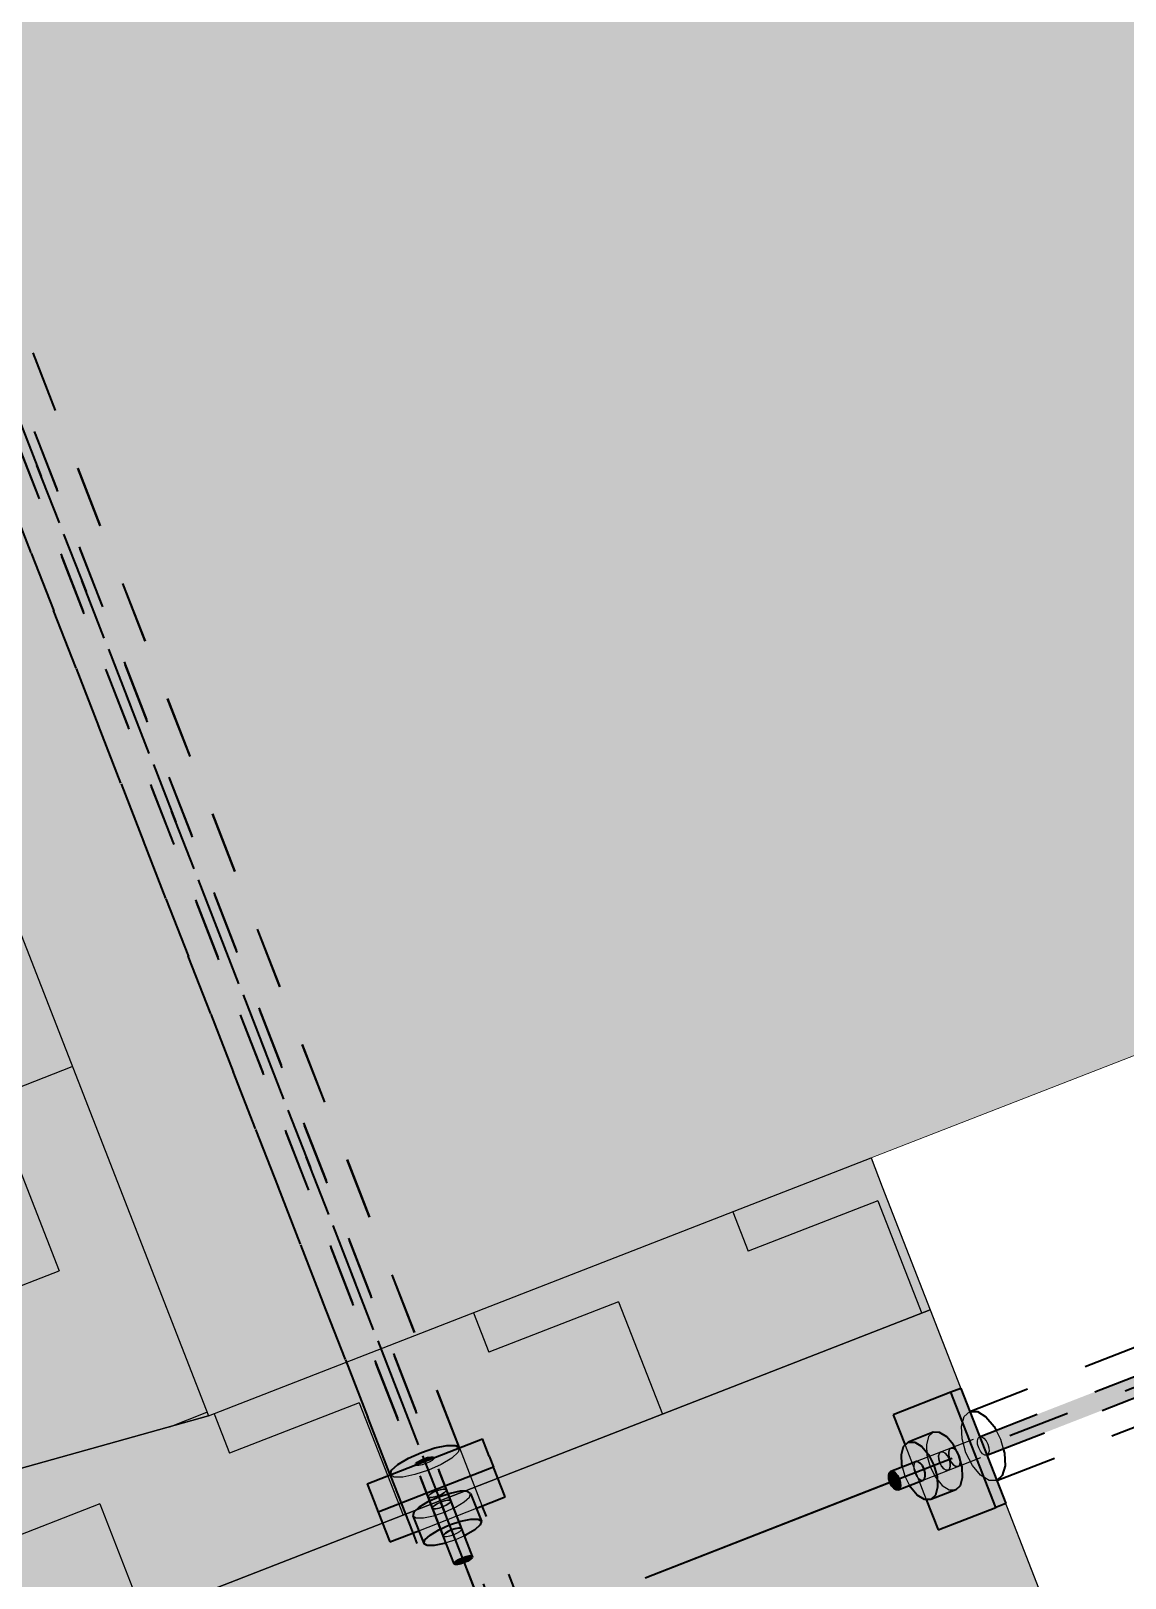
# Model space of a CAD drawing. Header units: metres. Extents: x 2688466 to 2688595, y 1221626 to 1221756.
# Drawn here: x 2688524.759 to 2688526.528, y 1221717.484 to 1221719.986 of the extents above; entities that cross this region are included whole.
import ezdxf

# ---------------------------------------------------------------- set-up
doc = ezdxf.new("R2010")
doc.units = ezdxf.units.M
doc.linetypes.add('AUSGEZOGEN', pattern=[0])
doc.linetypes.add('VERDECKT2_S2', pattern=[0.15, 0.1, -0.05])
for name, color, linetype, lineweight in [('Beton Ansicht', 7, 'AUSGEZOGEN', 35), ('Schnittbeschriftung', 7, 'AUSGEZOGEN', 50), ('Standard', 7, 'AUSGEZOGEN', 13)]:
    doc.layers.add(name, color=color, linetype=linetype, lineweight=lineweight)

msp = doc.modelspace()

# ---------------------------------------------------------------- hatches: boundary and pattern name
at = {"layer": 'Beton Ansicht', "linetype": 'AUSGEZOGEN', "lineweight": 35, "transparency": 33554687}
for points in [[(2688526.2933, 1221717.7129), (2688526.2938, 1221717.7117), (2688527.1036, 1221718.0271), (2688527.1003, 1221718.0271)], [(2688526.2938, 1221717.7117), (2688526.295, 1221717.7085), (2688527.1073, 1221718.0248), (2688527.1036, 1221718.0271)], [(2688526.295, 1221717.7085), (2688526.2969, 1221717.7037), (2688527.1108, 1221718.0206), (2688527.1073, 1221718.0248)], [(2688526.2969, 1221717.7037), (2688526.2991, 1221717.698), (2688527.1136, 1221718.0151), (2688527.1108, 1221718.0206)], [(2688526.2991, 1221717.698), (2688526.3013, 1221717.6922), (2688527.1152, 1221718.0092), (2688527.1136, 1221718.0151)], [(2688526.3013, 1221717.6922), (2688526.3032, 1221717.6874), (2688527.1155, 1221718.0037), (2688527.1152, 1221718.0092)], [(2688526.3032, 1221717.6874), (2688526.3045, 1221717.6842), (2688527.1143, 1221717.9996), (2688527.1155, 1221718.0037)], [(2688526.3045, 1221717.6842), (2688526.3049, 1221717.683), (2688527.1119, 1221717.9973), (2688527.1143, 1221717.9996)], [(2688526.1499, 1221717.657), (2688526.1532, 1221717.657), (2688526.1935, 1221717.6727), (2688526.1902, 1221717.6727)], [(2688526.1532, 1221717.657), (2688526.1569, 1221717.6547), (2688526.1972, 1221717.6704), (2688526.1935, 1221717.6727)], [(2688526.1569, 1221717.6547), (2688526.1604, 1221717.6505), (2688526.2007, 1221717.6662), (2688526.1972, 1221717.6704)], [(2688526.1604, 1221717.6505), (2688526.1631, 1221717.645), (2688526.2035, 1221717.6607), (2688526.2007, 1221717.6662)], [(2688526.1631, 1221717.645), (2688526.1648, 1221717.6391), (2688526.2052, 1221717.6548), (2688526.2035, 1221717.6607)], [(2688526.1639, 1221717.6294), (2688526.1615, 1221717.6272), (2688526.2018, 1221717.6429), (2688526.2043, 1221717.6451)], [(2688526.1651, 1221717.6336), (2688526.1639, 1221717.6294), (2688526.2043, 1221717.6451), (2688526.2054, 1221717.6493)], [(2688526.1648, 1221717.6391), (2688526.1651, 1221717.6336), (2688526.2054, 1221717.6493), (2688526.2052, 1221717.6548)]]:
    msp.add_hatch(color=5, dxfattribs=at).paths.add_polyline_path(points)
at = {"layer": 'Beton Ansicht', "linetype": 'AUSGEZOGEN', "lineweight": 13, "transparency": 33554687}
for color, points in [(1, [(2688526.2467, 1221717.7849), (2688526.1535, 1221717.7486), (2688526.1726, 1221717.6995), (2688526.1779, 1221717.7044), (2688526.2182, 1221717.7201), (2688526.2285, 1221717.72), (2688526.24, 1221717.7129), (2688526.251, 1221717.6997), (2688526.2597, 1221717.6826), (2688526.2649, 1221717.6641), (2688526.2657, 1221717.647), (2688526.2621, 1221717.6339), (2688526.2545, 1221717.6269), (2688526.2142, 1221717.6112), (2688526.207, 1221717.6113), (2688526.2261, 1221717.5622), (2688526.3193, 1221717.5985)]), (1, [(2688526.2628, 1221717.7911), (2688526.2467, 1221717.7849), (2688526.3193, 1221717.5985), (2688526.3354, 1221717.6048)]), (5, [(2688526.1779, 1221717.7044), (2688526.1882, 1221717.7043), (2688526.2285, 1221717.72), (2688526.2182, 1221717.7201)]), (5, [(2688526.1882, 1221717.7043), (2688526.1997, 1221717.6972), (2688526.24, 1221717.7129), (2688526.2285, 1221717.72)]), (5, [(2688526.1997, 1221717.6972), (2688526.2106, 1221717.684), (2688526.251, 1221717.6997), (2688526.24, 1221717.7129)]), (5, [(2688526.1815, 1221717.6316), (2688526.1924, 1221717.6184), (2688526.2039, 1221717.6113), (2688526.2142, 1221717.6112), (2688526.2217, 1221717.6182), (2688526.2253, 1221717.6313), (2688526.2245, 1221717.6484), (2688526.2193, 1221717.6669), (2688526.2106, 1221717.684), (2688526.1997, 1221717.6972), (2688526.1882, 1221717.7043), (2688526.1779, 1221717.7044), (2688526.1704, 1221717.6974), (2688526.1667, 1221717.6843), (2688526.1676, 1221717.6673), (2688526.1684, 1221717.6642), (2688526.1902, 1221717.6727), (2688526.1935, 1221717.6727), (2688526.1972, 1221717.6704), (2688526.2007, 1221717.6662), (2688526.2035, 1221717.6607), (2688526.2052, 1221717.6548), (2688526.2054, 1221717.6493), (2688526.2043, 1221717.6451), (2688526.2018, 1221717.6429), (2688526.18, 1221717.6344)]), (5, [(2688526.2106, 1221717.684), (2688526.2193, 1221717.6669), (2688526.2597, 1221717.6826), (2688526.251, 1221717.6997)]), (5, [(2688525.3812, 1221717.6675), (2688525.3824, 1221717.6679), (2688525.3818, 1221717.6694)]), (5, [(2688525.3824, 1221717.6679), (2688525.3856, 1221717.6692), (2688525.3845, 1221717.6719), (2688525.3818, 1221717.6694)]), (5, [(2688525.3856, 1221717.6692), (2688525.3904, 1221717.671), (2688525.389, 1221717.6746), (2688525.3845, 1221717.6719)]), (5, [(2688525.3904, 1221717.671), (2688525.3961, 1221717.6733), (2688525.3946, 1221717.6771), (2688525.389, 1221717.6746)]), (5, [(2688525.3961, 1221717.6733), (2688525.4018, 1221717.6755), (2688525.4004, 1221717.6791), (2688525.3946, 1221717.6771)]), (5, [(2688525.4018, 1221717.6755), (2688525.4067, 1221717.6774), (2688525.4056, 1221717.6801), (2688525.4004, 1221717.6791)]), (5, [(2688525.4067, 1221717.6774), (2688525.4099, 1221717.6786), (2688525.4093, 1221717.6801), (2688525.4056, 1221717.6801)]), (5, [(2688525.4099, 1221717.6786), (2688525.411, 1221717.6791), (2688525.4093, 1221717.6801)]), (5, [(2688526.2193, 1221717.6669), (2688526.2245, 1221717.6484), (2688526.2649, 1221717.6641), (2688526.2597, 1221717.6826)]), (5, [(2688526.2245, 1221717.6484), (2688526.2253, 1221717.6313), (2688526.2657, 1221717.647), (2688526.2649, 1221717.6641)]), (5, [(2688526.1545, 1221717.6295), (2688526.1582, 1221717.6272), (2688526.1615, 1221717.6272), (2688526.1639, 1221717.6294), (2688526.1651, 1221717.6336), (2688526.1648, 1221717.6391), (2688526.1631, 1221717.645), (2688526.1604, 1221717.6505), (2688526.1569, 1221717.6547), (2688526.1532, 1221717.657), (2688526.1499, 1221717.657), (2688526.1475, 1221717.6548), (2688526.1463, 1221717.6506), (2688526.1466, 1221717.6451), (2688526.1482, 1221717.6392), (2688526.151, 1221717.6337)]), (5, [(2688526.2253, 1221717.6313), (2688526.2217, 1221717.6182), (2688526.2621, 1221717.6339), (2688526.2657, 1221717.647)]), (5, [(2688525.4187, 1221717.5625), (2688525.4362, 1221717.5704), (2688525.4187, 1221717.6154), (2688525.4012, 1221717.6075)]), (5, [(2688525.4362, 1221717.5704), (2688525.4544, 1221717.5764), (2688525.4369, 1221717.6214), (2688525.4187, 1221717.6154)]), (5, [(2688525.4544, 1221717.5764), (2688525.4705, 1221717.5797), (2688525.453, 1221717.6247), (2688525.4369, 1221717.6214)]), (5, [(2688525.4705, 1221717.5797), (2688525.4822, 1221717.5797), (2688525.4646, 1221717.6247), (2688525.453, 1221717.6247)]), (5, [(2688525.4822, 1221717.5797), (2688525.4875, 1221717.5764), (2688525.47, 1221717.6214), (2688525.4646, 1221717.6247)]), (5, [(2688526.2217, 1221717.6182), (2688526.2142, 1221717.6112), (2688526.2545, 1221717.6269), (2688526.2621, 1221717.6339)]), (5, [(2688525.3943, 1221717.5401), (2688525.3961, 1221717.5461), (2688525.3785, 1221717.5911), (2688525.3768, 1221717.5852)]), (5, [(2688525.3961, 1221717.5461), (2688525.4046, 1221717.554), (2688525.3871, 1221717.599), (2688525.3785, 1221717.5911)]), (5, [(2688525.4046, 1221717.554), (2688525.4187, 1221717.5625), (2688525.4012, 1221717.6075), (2688525.3871, 1221717.599)]), (5, [(2688525.4631, 1221717.5541), (2688525.4772, 1221717.5626), (2688525.4857, 1221717.5704), (2688525.4875, 1221717.5764), (2688525.4822, 1221717.5797), (2688525.4705, 1221717.5797), (2688525.4544, 1221717.5764), (2688525.4362, 1221717.5704), (2688525.4187, 1221717.5625), (2688525.4046, 1221717.554), (2688525.3961, 1221717.5461), (2688525.3943, 1221717.5401), (2688525.3997, 1221717.5369), (2688525.4113, 1221717.5369), (2688525.4274, 1221717.5402), (2688525.4304, 1221717.5412), (2688525.426, 1221717.5525), (2688525.4266, 1221717.5544), (2688525.4293, 1221717.5569), (2688525.4338, 1221717.5596), (2688525.4394, 1221717.5622), (2688525.4452, 1221717.5641), (2688525.4504, 1221717.5651), (2688525.4541, 1221717.5651), (2688525.4558, 1221717.5641), (2688525.4602, 1221717.5528)]), (5, [(2688525.4468, 1221717.5119), (2688525.4513, 1221717.5146), (2688525.4338, 1221717.5596), (2688525.4293, 1221717.5569)]), (5, [(2688525.4513, 1221717.5146), (2688525.4569, 1221717.5171), (2688525.4394, 1221717.5622), (2688525.4338, 1221717.5596)]), (5, [(2688525.4569, 1221717.5171), (2688525.4627, 1221717.5191), (2688525.4452, 1221717.5641), (2688525.4394, 1221717.5622)]), (5, [(2688525.4627, 1221717.5191), (2688525.4679, 1221717.5201), (2688525.4504, 1221717.5651), (2688525.4452, 1221717.5641)]), (5, [(2688525.4679, 1221717.5201), (2688525.4716, 1221717.5201), (2688525.4541, 1221717.5651), (2688525.4504, 1221717.5651)]), (5, [(2688525.4716, 1221717.5201), (2688525.4733, 1221717.5191), (2688525.4558, 1221717.5641), (2688525.4541, 1221717.5651)]), (5, [(2688525.4435, 1221717.5075), (2688525.4441, 1221717.5094), (2688525.4266, 1221717.5544), (2688525.426, 1221717.5525)]), (5, [(2688525.4441, 1221717.5094), (2688525.4468, 1221717.5119), (2688525.4293, 1221717.5569), (2688525.4266, 1221717.5544)]), (5, [(2688525.47, 1221717.5147), (2688525.4728, 1221717.5172), (2688525.4733, 1221717.5191), (2688525.4716, 1221717.5201), (2688525.4679, 1221717.5201), (2688525.4627, 1221717.5191), (2688525.4569, 1221717.5171), (2688525.4513, 1221717.5146), (2688525.4468, 1221717.5119), (2688525.4441, 1221717.5094), (2688525.4435, 1221717.5075), (2688525.4452, 1221717.5064), (2688525.449, 1221717.5065), (2688525.4541, 1221717.5075), (2688525.4599, 1221717.5094), (2688525.4655, 1221717.5119)])]:
    msp.add_hatch(color=color, dxfattribs=at).paths.add_polyline_path(points)
at = {"layer": 'Beton Ansicht', "linetype": 'AUSGEZOGEN', "lineweight": 13, "true_color": 0xd2d2a5, "transparency": 33554687}
for points in [[(2688525.5002, 1221717.6817), (2688525.4893, 1221717.7096), (2688525.3029, 1221717.637), (2688525.3138, 1221717.6091)], [(2688525.3138, 1221717.6091), (2688525.3208, 1221717.5911), (2688525.5072, 1221717.6637), (2688525.5002, 1221717.6817)], [(2688525.3208, 1221717.5911), (2688525.3396, 1221717.5429), (2688525.3862, 1221717.561), (2688525.3768, 1221717.5852), (2688525.3785, 1221717.5911), (2688525.3871, 1221717.599), (2688525.4012, 1221717.6075), (2688525.4187, 1221717.6154), (2688525.4369, 1221717.6214), (2688525.453, 1221717.6247), (2688525.4646, 1221717.6247), (2688525.47, 1221717.6214), (2688525.4794, 1221717.5973), (2688525.526, 1221717.6155), (2688525.5072, 1221717.6637)]]:
    msp.add_hatch(color=9, dxfattribs=at).paths.add_polyline_path(points)
at = {"layer": 'Standard', "linetype": 'AUSGEZOGEN', "lineweight": 13, "transparency": 33554559}
h = msp.add_hatch(color=7, dxfattribs=at)
h.set_gradient(color1=(199, 199, 199), color2=(199, 199, 199), one_color=1)
h.paths.add_polyline_path([(2688525.0461, 1221717.7465), (2688526.1177, 1221718.1639), (2688526.5836, 1221718.3453), (2688529.8271, 1221710.0167), (2688535.0056, 1221707.7429), (2688534.4908, 1221708.5149), (2688533.2341, 1221709.0671), (2688527.5257, 1221723.7244), (2688523.3509, 1221722.0991)], flags=0)
h = msp.add_hatch(color=7, dxfattribs=at)
h.set_gradient(color1=(240, 240, 180), color2=(240, 240, 180), one_color=1)
h.paths.add_polyline_path([(2688524.6588, 1221717.6386), (2688525.0461, 1221717.7465), (2688523.3509, 1221722.0991), (2688522.9298, 1221722.0782)], flags=0)
at = {"layer": 'Standard', "linetype": 'AUSGEZOGEN', "lineweight": 25, "transparency": 33554687}
h = msp.add_hatch(dxfattribs=at)
h.set_pattern_fill('MUSTER', scale=0.3, angle=291.28, style=0, pattern_type=2)
h.set_pattern_definition([(291.28, (2688528.82085, 1221730.81366), (0.388423, -0.1706676), [0.3, -0.3]), (21.28, (2688528.82085, 1221730.81366), (0.1706676, 0.388423), [0.3, -0.3])])
h.paths.add_polyline_path([(2688524.6588, 1221717.6386), (2688525.0461, 1221717.7465), (2688523.3509, 1221722.0991), (2688522.9298, 1221722.0782)], flags=0)
at = {"layer": 'Standard', "linetype": 'AUSGEZOGEN', "lineweight": 13, "transparency": 33554559}
h = msp.add_hatch(color=7, dxfattribs=at)
h.set_gradient(color1=(140, 255, 140), color2=(140, 255, 140), one_color=1)
h.paths.add_polyline_path([(2688525.0461, 1221717.7465), (2688524.6588, 1221717.6386), (2688517.1695, 1221714.7219), (2688516.9965, 1221714.3283), (2688526.2135, 1221717.9179), (2688526.1177, 1221718.1639)], flags=0)
at = {"layer": 'Standard', "linetype": 'AUSGEZOGEN', "lineweight": 25, "transparency": 33554687}
h = msp.add_hatch(dxfattribs=at)
h.set_pattern_fill('MUSTER', scale=0.225, angle=201.28, style=0, pattern_type=2)
h.set_pattern_definition([(201.28, (2688527.788, 1221730.57237), (-0.1280007, -0.2913174), [0.225, -0.225]), (291.28, (2688527.788, 1221730.57237), (0.2913174, -0.1280007), [0.225, -0.225])])
h.paths.add_polyline_path([(2688517.1695, 1221714.7219), (2688516.9965, 1221714.3283), (2688526.2135, 1221717.9179), (2688526.1177, 1221718.1639), (2688526.1177, 1221718.1639), (2688525.0461, 1221717.7465), (2688524.6588, 1221717.6386)], flags=0)
at = {"layer": 'Standard', "linetype": 'AUSGEZOGEN', "lineweight": 13, "transparency": 33554559}
h = msp.add_hatch(color=7, dxfattribs=at)
h.set_gradient(color1=(199, 199, 199), color2=(199, 199, 199), one_color=1)
h.paths.add_polyline_path([(2688516.9965, 1221714.3283), (2688517.5559, 1221712.8921), (2688518.9734, 1221713.4442), (2688518.98, 1221713.4274), (2688526.7794, 1221716.4649), (2688526.2135, 1221717.9179)], flags=0)

# ---------------------------------------------------------------- linework, layer by layer
at = {"layer": 'Beton Ansicht', "linetype": 'VERDECKT2_S2', "lineweight": 35, "transparency": 33554687}
for p, q in [((2688525.452, 1221717.695), (2688522.6477, 1221724.8956)), ((2688525.426, 1221717.5525), (2688522.5769, 1221724.8681)), ((2688525.4584, 1221717.5133), (2688522.5862, 1221724.8883)), ((2688525.4558, 1221717.5641), (2688522.6067, 1221724.8797)), ((2688525.3402, 1221717.6515), (2688522.5359, 1221724.8521)), ((2688526.1552, 1221715.725), (2688523.8144, 1221721.7354)), ((2688526.1078, 1221715.8908), (2688524.0046, 1221721.2912)), ((2688525.4523, 1221717.6951), (2688524.0456, 1221721.3072)), ((2688525.3771, 1221717.5575), (2688523.9338, 1221721.2636)), ((2688526.078, 1221715.8791), (2688523.9748, 1221721.2796)), ((2688526.1557, 1221717.6421), (2688531.976, 1221719.9088)), ((2688526.2773, 1221717.7539), (2688527.0843, 1221718.0681)), ((2688526.2933, 1221717.7129), (2688527.1003, 1221718.0271)), ((2688526.3049, 1221717.683), (2688527.1119, 1221717.9973)), ((2688526.3209, 1221717.642), (2688527.1279, 1221717.9563)), ((2688526.1488, 1221715.9067), (2688525.489, 1221717.6011)), ((2688526.037, 1221715.8632), (2688525.3771, 1221717.5575))]:
    msp.add_line(p, q, dxfattribs=at)
at = {"layer": 'Beton Ansicht', "linetype": 'AUSGEZOGEN', "lineweight": 35, "transparency": 33554687}
for p, q in [((2688526.2467, 1221717.7849), (2688526.1535, 1221717.7486)), ((2688526.2628, 1221717.7911), (2688526.2467, 1221717.7849)), ((2688526.3193, 1221717.5985), (2688526.2467, 1221717.7849)), ((2688526.2628, 1221717.7911), (2688526.3354, 1221717.6048)), ((2688526.1535, 1221717.7486), (2688526.1726, 1221717.6995)), ((2688526.2773, 1221717.7539), (2688526.2897, 1221717.7538)), ((2688526.2897, 1221717.7538), (2688526.3035, 1221717.7452)), ((2688526.3035, 1221717.7452), (2688526.3166, 1221717.7294)), ((2688526.2182, 1221717.7201), (2688526.1779, 1221717.7044)), ((2688526.2285, 1221717.72), (2688526.2182, 1221717.7201)), ((2688526.24, 1221717.7129), (2688526.2285, 1221717.72)), ((2688526.251, 1221717.6997), (2688526.24, 1221717.7129)), ((2688526.3166, 1221717.7294), (2688526.3198, 1221717.7232)), ((2688525.3029, 1221717.637), (2688525.4893, 1221717.7096)), ((2688525.3695, 1221717.6783), (2688525.3905, 1221717.6877)), ((2688525.3905, 1221717.6877), (2688525.4123, 1221717.695)), ((2688525.4123, 1221717.695), (2688525.4317, 1221717.6989)), ((2688525.4317, 1221717.6989), (2688525.4456, 1221717.6989)), ((2688525.4456, 1221717.6989), (2688525.452, 1221717.695)), ((2688525.5002, 1221717.6817), (2688525.4893, 1221717.7096)), ((2688526.1667, 1221717.6843), (2688526.1704, 1221717.6974)), ((2688526.1704, 1221717.6974), (2688526.1779, 1221717.7044)), ((2688526.1779, 1221717.7044), (2688526.1882, 1221717.7043)), ((2688526.1882, 1221717.7043), (2688526.1997, 1221717.6972)), ((2688526.1997, 1221717.6972), (2688526.2106, 1221717.684)), ((2688526.2597, 1221717.6826), (2688526.251, 1221717.6997)), ((2688526.3314, 1221717.6934), (2688526.3333, 1221717.6866)), ((2688526.3333, 1221717.6866), (2688526.3343, 1221717.6661)), ((2688525.5072, 1221717.6637), (2688525.3208, 1221717.5911)), ((2688525.3423, 1221717.6587), (2688525.3526, 1221717.6681)), ((2688525.3526, 1221717.6681), (2688525.3695, 1221717.6783)), ((2688525.3812, 1221717.6675), (2688525.3818, 1221717.6694)), ((2688525.3818, 1221717.6694), (2688525.3845, 1221717.6719)), ((2688525.3845, 1221717.6719), (2688525.389, 1221717.6746)), ((2688525.389, 1221717.6746), (2688525.3946, 1221717.6771)), ((2688525.3946, 1221717.6771), (2688525.4004, 1221717.6791)), ((2688525.4004, 1221717.6791), (2688525.4056, 1221717.6801)), ((2688525.4056, 1221717.6801), (2688525.4093, 1221717.6801)), ((2688525.4093, 1221717.6801), (2688525.411, 1221717.6791)), ((2688525.5002, 1221717.6817), (2688525.5072, 1221717.6637)), ((2688525.526, 1221717.6155), (2688525.5072, 1221717.6637)), ((2688526.1499, 1221717.657), (2688526.1902, 1221717.6727)), ((2688526.1676, 1221717.6673), (2688526.1667, 1221717.6843)), ((2688526.1684, 1221717.6642), (2688526.1676, 1221717.6673)), ((2688526.1935, 1221717.6727), (2688526.1902, 1221717.6727)), ((2688526.1972, 1221717.6704), (2688526.1935, 1221717.6727)), ((2688526.2007, 1221717.6662), (2688526.1972, 1221717.6704)), ((2688526.2035, 1221717.6607), (2688526.2007, 1221717.6662)), ((2688526.2052, 1221717.6548), (2688526.2035, 1221717.6607)), ((2688526.2106, 1221717.684), (2688526.2193, 1221717.6669)), ((2688526.2193, 1221717.6669), (2688526.2245, 1221717.6484)), ((2688526.2649, 1221717.6641), (2688526.2597, 1221717.6826)), ((2688526.2657, 1221717.647), (2688526.2649, 1221717.6641)), ((2688526.3343, 1221717.6661), (2688526.3299, 1221717.6505)), ((2688525.3029, 1221717.637), (2688525.3138, 1221717.6091)), ((2688525.3402, 1221717.6515), (2688525.3423, 1221717.6587)), ((2688525.7522, 1221717.485), (2688526.1557, 1221717.6421)), ((2688525.7522, 1221717.485), (2688526.1482, 1221717.6392)), ((2688526.1463, 1221717.6506), (2688526.1475, 1221717.6548)), ((2688526.1466, 1221717.6451), (2688526.1463, 1221717.6506)), ((2688526.1482, 1221717.6392), (2688526.1466, 1221717.6451)), ((2688526.1475, 1221717.6548), (2688526.1499, 1221717.657)), ((2688526.151, 1221717.6337), (2688526.1482, 1221717.6392)), ((2688526.1499, 1221717.657), (2688526.1532, 1221717.657)), ((2688526.1532, 1221717.657), (2688526.1569, 1221717.6547)), ((2688526.1569, 1221717.6547), (2688526.1604, 1221717.6505)), ((2688526.1604, 1221717.6505), (2688526.1631, 1221717.645)), ((2688526.1615, 1221717.6272), (2688526.2018, 1221717.6429)), ((2688526.1631, 1221717.645), (2688526.1648, 1221717.6391)), ((2688526.1648, 1221717.6391), (2688526.1651, 1221717.6336)), ((2688526.2018, 1221717.6429), (2688526.2043, 1221717.6451)), ((2688526.2043, 1221717.6451), (2688526.2054, 1221717.6493)), ((2688526.2054, 1221717.6493), (2688526.2052, 1221717.6548)), ((2688526.2245, 1221717.6484), (2688526.2253, 1221717.6313)), ((2688526.2621, 1221717.6339), (2688526.2657, 1221717.647)), ((2688526.3299, 1221717.6505), (2688526.3209, 1221717.642)), ((2688525.4187, 1221717.6154), (2688525.4012, 1221717.6075)), ((2688525.4369, 1221717.6214), (2688525.4187, 1221717.6154)), ((2688525.453, 1221717.6247), (2688525.4369, 1221717.6214)), ((2688525.4646, 1221717.6247), (2688525.453, 1221717.6247)), ((2688525.47, 1221717.6214), (2688525.4646, 1221717.6247)), ((2688525.47, 1221717.6214), (2688525.4875, 1221717.5764)), ((2688525.4794, 1221717.5973), (2688525.526, 1221717.6155)), ((2688526.1545, 1221717.6295), (2688526.151, 1221717.6337)), ((2688526.1582, 1221717.6272), (2688526.1545, 1221717.6295)), ((2688526.1615, 1221717.6272), (2688526.1582, 1221717.6272)), ((2688526.1639, 1221717.6294), (2688526.1615, 1221717.6272)), ((2688526.1651, 1221717.6336), (2688526.1639, 1221717.6294)), ((2688526.1815, 1221717.6316), (2688526.18, 1221717.6344)), ((2688526.1924, 1221717.6184), (2688526.1815, 1221717.6316)), ((2688526.2039, 1221717.6113), (2688526.1924, 1221717.6184)), ((2688526.2142, 1221717.6112), (2688526.2039, 1221717.6113)), ((2688526.207, 1221717.6113), (2688526.2261, 1221717.5622)), ((2688526.2545, 1221717.6269), (2688526.2142, 1221717.6112)), ((2688526.2217, 1221717.6182), (2688526.2142, 1221717.6112)), ((2688526.2253, 1221717.6313), (2688526.2217, 1221717.6182)), ((2688526.2545, 1221717.6269), (2688526.2621, 1221717.6339)), ((2688525.3138, 1221717.6091), (2688525.3208, 1221717.5911)), ((2688525.3208, 1221717.5911), (2688525.3396, 1221717.5429)), ((2688525.3785, 1221717.5911), (2688525.3768, 1221717.5852)), ((2688525.3768, 1221717.5852), (2688525.3943, 1221717.5401)), ((2688525.3871, 1221717.599), (2688525.3785, 1221717.5911)), ((2688525.4012, 1221717.6075), (2688525.3871, 1221717.599)), ((2688526.2261, 1221717.5622), (2688526.3193, 1221717.5985)), ((2688526.3354, 1221717.6048), (2688526.3193, 1221717.5985)), ((2688525.3396, 1221717.5429), (2688525.3862, 1221717.561)), ((2688525.4046, 1221717.554), (2688525.4187, 1221717.5625)), ((2688525.4187, 1221717.5625), (2688525.4362, 1221717.5704)), ((2688525.4338, 1221717.5596), (2688525.4293, 1221717.5569)), ((2688525.4394, 1221717.5622), (2688525.4338, 1221717.5596)), ((2688525.4362, 1221717.5704), (2688525.4544, 1221717.5764)), ((2688525.4452, 1221717.5641), (2688525.4394, 1221717.5622)), ((2688525.4504, 1221717.5651), (2688525.4452, 1221717.5641)), ((2688525.4541, 1221717.5651), (2688525.4504, 1221717.5651)), ((2688525.4558, 1221717.5641), (2688525.4541, 1221717.5651)), ((2688525.4544, 1221717.5764), (2688525.4705, 1221717.5797)), ((2688525.4733, 1221717.5191), (2688525.4558, 1221717.5641)), ((2688525.4772, 1221717.5626), (2688525.4631, 1221717.5541)), ((2688525.4705, 1221717.5797), (2688525.4822, 1221717.5797)), ((2688525.4857, 1221717.5704), (2688525.4772, 1221717.5626)), ((2688525.4822, 1221717.5797), (2688525.4875, 1221717.5764)), ((2688525.4875, 1221717.5764), (2688525.4857, 1221717.5704)), ((2688525.3943, 1221717.5401), (2688525.3961, 1221717.5461)), ((2688525.3997, 1221717.5369), (2688525.3943, 1221717.5401)), ((2688525.3961, 1221717.5461), (2688525.4046, 1221717.554)), ((2688525.4113, 1221717.5369), (2688525.3997, 1221717.5369)), ((2688525.4274, 1221717.5402), (2688525.4113, 1221717.5369)), ((2688525.4266, 1221717.5544), (2688525.426, 1221717.5525)), ((2688525.4435, 1221717.5075), (2688525.426, 1221717.5525)), ((2688525.4293, 1221717.5569), (2688525.4266, 1221717.5544)), ((2688525.4304, 1221717.5412), (2688525.4274, 1221717.5402)), ((2688525.4631, 1221717.5541), (2688525.4602, 1221717.5528)), ((2688525.4441, 1221717.5094), (2688525.4468, 1221717.5119)), ((2688525.4468, 1221717.5119), (2688525.4513, 1221717.5146)), ((2688525.4513, 1221717.5146), (2688525.4569, 1221717.5171)), ((2688525.4569, 1221717.5171), (2688525.4627, 1221717.5191)), ((2688525.6337, 1221717.0633), (2688525.4584, 1221717.5133)), ((2688525.4655, 1221717.5119), (2688525.4599, 1221717.5094)), ((2688525.4627, 1221717.5191), (2688525.4679, 1221717.5201)), ((2688525.47, 1221717.5147), (2688525.4655, 1221717.5119)), ((2688525.4679, 1221717.5201), (2688525.4716, 1221717.5201)), ((2688525.4728, 1221717.5172), (2688525.47, 1221717.5147)), ((2688525.4716, 1221717.5201), (2688525.4733, 1221717.5191)), ((2688525.4733, 1221717.5191), (2688525.4728, 1221717.5172)), ((2688525.4435, 1221717.5075), (2688525.4441, 1221717.5094)), ((2688525.4452, 1221717.5064), (2688525.4435, 1221717.5075)), ((2688525.449, 1221717.5065), (2688525.4452, 1221717.5064)), ((2688525.4541, 1221717.5075), (2688525.449, 1221717.5065)), ((2688525.4599, 1221717.5094), (2688525.4541, 1221717.5075))]:
    msp.add_line(p, q, dxfattribs=at)
at = {"layer": 'Beton Ansicht', "linetype": 'VERDECKT2_S2', "lineweight": 25, "transparency": 33554687}
for p, q in [((2688526.2628, 1221717.7911), (2688526.3354, 1221717.6048)), ((2688526.264, 1221717.7298), (2688526.2683, 1221717.7454)), ((2688526.2683, 1221717.7454), (2688526.2773, 1221717.7539)), ((2688526.1902, 1221717.6727), (2688526.2933, 1221717.7129)), ((2688526.2107, 1221717.7131), (2688526.2071, 1221717.7001)), ((2688526.2182, 1221717.7201), (2688526.2107, 1221717.7131)), ((2688526.265, 1221717.7093), (2688526.264, 1221717.7298)), ((2688526.2897, 1221717.7064), (2688526.2909, 1221717.7106)), ((2688526.2909, 1221717.7106), (2688526.2933, 1221717.7129)), ((2688526.2933, 1221717.7129), (2688526.2966, 1221717.7128)), ((2688526.2966, 1221717.7128), (2688526.3003, 1221717.7105)), ((2688526.3003, 1221717.7105), (2688526.3038, 1221717.7063)), ((2688526.3198, 1221717.7232), (2688526.3271, 1221717.7088)), ((2688525.4499, 1221717.6878), (2688525.4396, 1221717.6784)), ((2688525.452, 1221717.695), (2688525.4499, 1221717.6878)), ((2688525.489, 1221717.6011), (2688525.4523, 1221717.6951)), ((2688526.1726, 1221717.6995), (2688526.207, 1221717.6113)), ((2688526.2071, 1221717.7001), (2688526.2079, 1221717.683)), ((2688526.227, 1221717.682), (2688526.2282, 1221717.6862)), ((2688526.2282, 1221717.6862), (2688526.227, 1221717.682)), ((2688526.2282, 1221717.6862), (2688526.2306, 1221717.6884)), ((2688526.2306, 1221717.6884), (2688526.2282, 1221717.6862)), ((2688526.2306, 1221717.6884), (2688526.2339, 1221717.6884)), ((2688526.2339, 1221717.6884), (2688526.2306, 1221717.6884)), ((2688526.2339, 1221717.6884), (2688526.2376, 1221717.6861)), ((2688526.2376, 1221717.6861), (2688526.2339, 1221717.6884)), ((2688526.2376, 1221717.6861), (2688526.2411, 1221717.6819)), ((2688526.2411, 1221717.6819), (2688526.2376, 1221717.6861)), ((2688526.2443, 1221717.6925), (2688526.2432, 1221717.6883)), ((2688526.2432, 1221717.6883), (2688526.2443, 1221717.6925)), ((2688526.2432, 1221717.6883), (2688526.2434, 1221717.6828)), ((2688526.2434, 1221717.6828), (2688526.2432, 1221717.6883)), ((2688526.2467, 1221717.6947), (2688526.2443, 1221717.6925)), ((2688526.2443, 1221717.6925), (2688526.2467, 1221717.6947)), ((2688526.25, 1221717.6947), (2688526.2467, 1221717.6947)), ((2688526.2467, 1221717.6947), (2688526.25, 1221717.6947)), ((2688526.2537, 1221717.6924), (2688526.25, 1221717.6947)), ((2688526.25, 1221717.6947), (2688526.2537, 1221717.6924)), ((2688526.2572, 1221717.6882), (2688526.2537, 1221717.6924)), ((2688526.2537, 1221717.6924), (2688526.2572, 1221717.6882)), ((2688526.26, 1221717.6827), (2688526.2572, 1221717.6882)), ((2688526.2572, 1221717.6882), (2688526.26, 1221717.6827)), ((2688526.2712, 1221717.6871), (2688526.265, 1221717.7093)), ((2688526.2816, 1221717.6665), (2688526.2712, 1221717.6871)), ((2688526.29, 1221717.701), (2688526.2897, 1221717.7064)), ((2688526.2917, 1221717.695), (2688526.29, 1221717.701)), ((2688526.2945, 1221717.6896), (2688526.2917, 1221717.695)), ((2688526.298, 1221717.6854), (2688526.2945, 1221717.6896)), ((2688526.3016, 1221717.6831), (2688526.298, 1221717.6854)), ((2688526.3038, 1221717.7063), (2688526.3066, 1221717.7009)), ((2688526.3073, 1221717.6853), (2688526.3049, 1221717.683)), ((2688526.3066, 1221717.7009), (2688526.3082, 1221717.6949)), ((2688526.3085, 1221717.6895), (2688526.3073, 1221717.6853)), ((2688526.3082, 1221717.6949), (2688526.3085, 1221717.6895)), ((2688526.3271, 1221717.7088), (2688526.3314, 1221717.6934)), ((2688525.3829, 1221717.6664), (2688525.3812, 1221717.6675)), ((2688525.3866, 1221717.6664), (2688525.3829, 1221717.6664)), ((2688525.3918, 1221717.6675), (2688525.3866, 1221717.6664)), ((2688525.3976, 1221717.6694), (2688525.3918, 1221717.6675)), ((2688525.4032, 1221717.6719), (2688525.3976, 1221717.6694)), ((2688525.4227, 1221717.6682), (2688525.4018, 1221717.6588)), ((2688525.4077, 1221717.6746), (2688525.4032, 1221717.6719)), ((2688525.4105, 1221717.6772), (2688525.4077, 1221717.6746)), ((2688525.411, 1221717.6791), (2688525.4105, 1221717.6772)), ((2688525.4396, 1221717.6784), (2688525.4227, 1221717.6682)), ((2688526.1727, 1221717.6487), (2688526.1684, 1221717.6642)), ((2688526.1878, 1221717.6705), (2688526.1867, 1221717.6663)), ((2688526.1867, 1221717.6663), (2688526.1869, 1221717.6608)), ((2688526.1869, 1221717.6608), (2688526.1886, 1221717.6549)), ((2688526.1902, 1221717.6727), (2688526.1878, 1221717.6705)), ((2688526.2018, 1221717.6429), (2688526.3049, 1221717.683)), ((2688526.2079, 1221717.683), (2688526.2131, 1221717.6644)), ((2688526.2131, 1221717.6644), (2688526.2218, 1221717.6473)), ((2688526.2273, 1221717.6765), (2688526.227, 1221717.682)), ((2688526.227, 1221717.682), (2688526.2273, 1221717.6765)), ((2688526.2289, 1221717.6706), (2688526.2273, 1221717.6765)), ((2688526.2273, 1221717.6765), (2688526.2289, 1221717.6706)), ((2688526.2317, 1221717.6651), (2688526.2289, 1221717.6706)), ((2688526.2289, 1221717.6706), (2688526.2317, 1221717.6651)), ((2688526.2352, 1221717.6609), (2688526.2317, 1221717.6651)), ((2688526.2317, 1221717.6651), (2688526.2352, 1221717.6609)), ((2688526.2389, 1221717.6586), (2688526.2352, 1221717.6609)), ((2688526.2352, 1221717.6609), (2688526.2389, 1221717.6586)), ((2688526.2411, 1221717.6819), (2688526.2438, 1221717.6764)), ((2688526.2438, 1221717.6764), (2688526.2411, 1221717.6819)), ((2688526.2446, 1221717.6609), (2688526.2422, 1221717.6586)), ((2688526.2422, 1221717.6586), (2688526.2446, 1221717.6609)), ((2688526.2434, 1221717.6828), (2688526.2451, 1221717.6769)), ((2688526.2451, 1221717.6769), (2688526.2434, 1221717.6828)), ((2688526.2438, 1221717.6764), (2688526.2455, 1221717.6705)), ((2688526.2455, 1221717.6705), (2688526.2438, 1221717.6764)), ((2688526.2458, 1221717.665), (2688526.2446, 1221717.6609)), ((2688526.2446, 1221717.6609), (2688526.2458, 1221717.665)), ((2688526.2451, 1221717.6769), (2688526.2479, 1221717.6714)), ((2688526.2479, 1221717.6714), (2688526.2451, 1221717.6769)), ((2688526.2455, 1221717.6705), (2688526.2458, 1221717.665)), ((2688526.2458, 1221717.665), (2688526.2455, 1221717.6705)), ((2688526.2479, 1221717.6714), (2688526.2514, 1221717.6672)), ((2688526.2514, 1221717.6672), (2688526.2479, 1221717.6714)), ((2688526.2514, 1221717.6672), (2688526.255, 1221717.6649)), ((2688526.255, 1221717.6649), (2688526.2514, 1221717.6672)), ((2688526.255, 1221717.6649), (2688526.2583, 1221717.6649)), ((2688526.2583, 1221717.6649), (2688526.255, 1221717.6649)), ((2688526.2583, 1221717.6649), (2688526.2607, 1221717.6671)), ((2688526.2607, 1221717.6671), (2688526.2583, 1221717.6649)), ((2688526.2616, 1221717.6768), (2688526.26, 1221717.6827)), ((2688526.26, 1221717.6827), (2688526.2616, 1221717.6768)), ((2688526.2607, 1221717.6671), (2688526.2619, 1221717.6713)), ((2688526.2619, 1221717.6713), (2688526.2607, 1221717.6671)), ((2688526.2619, 1221717.6713), (2688526.2616, 1221717.6768)), ((2688526.2616, 1221717.6768), (2688526.2619, 1221717.6713)), ((2688526.2948, 1221717.6507), (2688526.2816, 1221717.6665)), ((2688526.3049, 1221717.683), (2688526.3016, 1221717.6831)), ((2688525.3466, 1221717.6476), (2688525.3402, 1221717.6515)), ((2688525.3606, 1221717.6476), (2688525.3466, 1221717.6476)), ((2688525.3799, 1221717.6516), (2688525.3606, 1221717.6476)), ((2688525.4018, 1221717.6588), (2688525.3799, 1221717.6516)), ((2688526.18, 1221717.6344), (2688526.1727, 1221717.6487)), ((2688526.1886, 1221717.6549), (2688526.1914, 1221717.6494)), ((2688526.1914, 1221717.6494), (2688526.1949, 1221717.6452)), ((2688526.1949, 1221717.6452), (2688526.1986, 1221717.6429)), ((2688526.1986, 1221717.6429), (2688526.2018, 1221717.6429)), ((2688526.2218, 1221717.6473), (2688526.2327, 1221717.6342)), ((2688526.2422, 1221717.6586), (2688526.2389, 1221717.6586)), ((2688526.2389, 1221717.6586), (2688526.2422, 1221717.6586)), ((2688526.3085, 1221717.6421), (2688526.2948, 1221717.6507)), ((2688526.3209, 1221717.642), (2688526.3085, 1221717.6421)), ((2688525.402, 1221717.6174), (2688525.4015, 1221717.6155)), ((2688525.4015, 1221717.6155), (2688525.402, 1221717.6174)), ((2688525.4015, 1221717.6155), (2688525.4032, 1221717.6145)), ((2688525.4032, 1221717.6145), (2688525.4015, 1221717.6155)), ((2688525.4048, 1221717.6199), (2688525.402, 1221717.6174)), ((2688525.402, 1221717.6174), (2688525.4048, 1221717.6199)), ((2688525.4032, 1221717.6145), (2688525.4069, 1221717.6145)), ((2688525.4069, 1221717.6145), (2688525.4032, 1221717.6145)), ((2688525.4093, 1221717.6226), (2688525.4048, 1221717.6199)), ((2688525.4048, 1221717.6199), (2688525.4093, 1221717.6226)), ((2688525.4069, 1221717.6145), (2688525.4121, 1221717.6155)), ((2688525.4121, 1221717.6155), (2688525.4069, 1221717.6145)), ((2688525.4149, 1221717.6252), (2688525.4093, 1221717.6226)), ((2688525.4093, 1221717.6226), (2688525.4149, 1221717.6252)), ((2688525.4121, 1221717.6155), (2688525.4179, 1221717.6174)), ((2688525.4179, 1221717.6174), (2688525.4121, 1221717.6155)), ((2688525.4207, 1221717.6271), (2688525.4149, 1221717.6252)), ((2688525.4149, 1221717.6252), (2688525.4207, 1221717.6271)), ((2688525.4179, 1221717.6174), (2688525.4235, 1221717.62)), ((2688525.4235, 1221717.62), (2688525.4179, 1221717.6174)), ((2688525.4258, 1221717.6281), (2688525.4207, 1221717.6271)), ((2688525.4207, 1221717.6271), (2688525.4258, 1221717.6281)), ((2688525.4235, 1221717.62), (2688525.428, 1221717.6227)), ((2688525.428, 1221717.6227), (2688525.4235, 1221717.62)), ((2688525.4296, 1221717.6281), (2688525.4258, 1221717.6281)), ((2688525.4258, 1221717.6281), (2688525.4296, 1221717.6281)), ((2688525.4277, 1221717.6091), (2688525.4329, 1221717.6101)), ((2688525.4329, 1221717.6101), (2688525.4277, 1221717.6091)), ((2688525.428, 1221717.6227), (2688525.4307, 1221717.6252)), ((2688525.4307, 1221717.6252), (2688525.428, 1221717.6227)), ((2688525.4313, 1221717.6271), (2688525.4296, 1221717.6281)), ((2688525.4296, 1221717.6281), (2688525.4313, 1221717.6271)), ((2688525.4307, 1221717.6252), (2688525.4313, 1221717.6271)), ((2688525.4313, 1221717.6271), (2688525.4307, 1221717.6252)), ((2688525.4329, 1221717.6101), (2688525.4366, 1221717.6101)), ((2688525.4366, 1221717.6101), (2688525.4329, 1221717.6101)), ((2688525.4366, 1221717.6101), (2688525.4383, 1221717.6091)), ((2688525.4383, 1221717.6091), (2688525.4366, 1221717.6101)), ((2688525.4596, 1221717.6076), (2688525.4682, 1221717.6154)), ((2688525.4682, 1221717.6154), (2688525.47, 1221717.6214)), ((2688526.2327, 1221717.6342), (2688526.2442, 1221717.627)), ((2688526.2442, 1221717.627), (2688526.2545, 1221717.6269)), ((2688525.3768, 1221717.5852), (2688525.3821, 1221717.5819)), ((2688525.3862, 1221717.561), (2688525.4794, 1221717.5973)), ((2688525.3938, 1221717.5819), (2688525.4099, 1221717.5852)), ((2688525.4085, 1221717.5975), (2688525.409, 1221717.5994)), ((2688525.409, 1221717.5994), (2688525.4085, 1221717.5975)), ((2688525.4102, 1221717.5965), (2688525.4085, 1221717.5975)), ((2688525.4085, 1221717.5975), (2688525.4102, 1221717.5965)), ((2688525.409, 1221717.5994), (2688525.4118, 1221717.6019)), ((2688525.4118, 1221717.6019), (2688525.409, 1221717.5994)), ((2688525.4099, 1221717.5852), (2688525.4281, 1221717.5912)), ((2688525.4139, 1221717.5965), (2688525.4102, 1221717.5965)), ((2688525.4102, 1221717.5965), (2688525.4139, 1221717.5965)), ((2688525.4118, 1221717.6019), (2688525.4163, 1221717.6046)), ((2688525.4163, 1221717.6046), (2688525.4118, 1221717.6019)), ((2688525.4191, 1221717.5975), (2688525.4139, 1221717.5965)), ((2688525.4139, 1221717.5965), (2688525.4191, 1221717.5975)), ((2688525.4163, 1221717.6046), (2688525.4219, 1221717.6072)), ((2688525.4219, 1221717.6072), (2688525.4163, 1221717.6046)), ((2688525.4249, 1221717.5994), (2688525.4191, 1221717.5975)), ((2688525.4191, 1221717.5975), (2688525.4249, 1221717.5994)), ((2688525.4219, 1221717.6072), (2688525.4277, 1221717.6091)), ((2688525.4277, 1221717.6091), (2688525.4219, 1221717.6072)), ((2688525.4305, 1221717.602), (2688525.4249, 1221717.5994)), ((2688525.4249, 1221717.5994), (2688525.4305, 1221717.602)), ((2688525.4281, 1221717.5912), (2688525.4455, 1221717.5991)), ((2688525.435, 1221717.6047), (2688525.4305, 1221717.602)), ((2688525.4305, 1221717.602), (2688525.435, 1221717.6047)), ((2688525.4377, 1221717.6072), (2688525.435, 1221717.6047)), ((2688525.435, 1221717.6047), (2688525.4377, 1221717.6072)), ((2688525.4383, 1221717.6091), (2688525.4377, 1221717.6072)), ((2688525.4377, 1221717.6072), (2688525.4383, 1221717.6091)), ((2688525.4455, 1221717.5991), (2688525.4596, 1221717.6076)), ((2688525.3821, 1221717.5819), (2688525.3938, 1221717.5819)), ((2688525.448, 1221717.557), (2688525.4525, 1221717.5597)), ((2688525.4525, 1221717.5597), (2688525.4553, 1221717.5622)), ((2688525.4553, 1221717.5622), (2688525.4558, 1221717.5641)), ((2688525.426, 1221717.5525), (2688525.4277, 1221717.5515)), ((2688525.4277, 1221717.5515), (2688525.4314, 1221717.5515)), ((2688525.4456, 1221717.5462), (2688525.4304, 1221717.5412)), ((2688525.4314, 1221717.5515), (2688525.4366, 1221717.5525)), ((2688525.4366, 1221717.5525), (2688525.4424, 1221717.5544)), ((2688525.4424, 1221717.5544), (2688525.448, 1221717.557)), ((2688525.4602, 1221717.5528), (2688525.4456, 1221717.5462))]:
    msp.add_line(p, q, dxfattribs=at)
at = {"layer": 'Schnittbeschriftung', "color": 7, "linetype": 'AUSGEZOGEN', "lineweight": 13, "transparency": 33554687}
for points in [[(2688534.4908, 1221708.5149), (2688535.0056, 1221707.7429), (2688529.8271, 1221710.0167), (2688526.5836, 1221718.3453), (2688526.1177, 1221718.1639), (2688526.1177, 1221718.1639), (2688525.0461, 1221717.7465), (2688523.3509, 1221722.0991), (2688527.5257, 1221723.7244), (2688533.2341, 1221709.0671), (2688534.4908, 1221708.5149)], [(2688529.8271, 1221710.0167), (2688535.0056, 1221707.7429), (2688537.3708, 1221704.1958), (2688536.8938, 1221704.01), (2688534.6707, 1221707.3438), (2688529.4365, 1221709.6421), (2688526.1358, 1221718.1173), (2688526.1177, 1221718.1639), (2688526.5836, 1221718.3453), (2688529.8271, 1221710.0167)]]:
    msp.add_lwpolyline(points, close=True, dxfattribs=at)
at = {"layer": 'Schnittbeschriftung', "color": 7, "linetype": 'AUSGEZOGEN', "lineweight": 25, "transparency": 33554687}
for points in [[(2688517.1695, 1221714.7219), (2688524.6588, 1221717.6386), (2688525.0461, 1221717.7465), (2688526.1177, 1221718.1639), (2688526.1177, 1221718.1639), (2688526.1358, 1221718.1173), (2688526.2135, 1221717.9179), (2688516.9965, 1221714.3283), (2688517.1695, 1221714.7219)], [(2688516.9965, 1221714.3283), (2688526.2135, 1221717.9179), (2688526.7794, 1221716.4649), (2688518.98, 1221713.4274), (2688518.9734, 1221713.4442), (2688517.5559, 1221712.8921), (2688516.9965, 1221714.3283)]]:
    msp.add_lwpolyline(points, close=True, dxfattribs=at)
at = {"layer": 'Standard', "color": 7, "linetype": 'AUSGEZOGEN', "lineweight": 25, "transparency": 33554687}
msp.add_lwpolyline([(2688524.6588, 1221717.6386), (2688522.9298, 1221722.0782), (2688523.3509, 1221722.0991), (2688525.0461, 1221717.7465), (2688524.6588, 1221717.6386)], close=True, dxfattribs=at)

doc.saveas('drawing.dxf')
